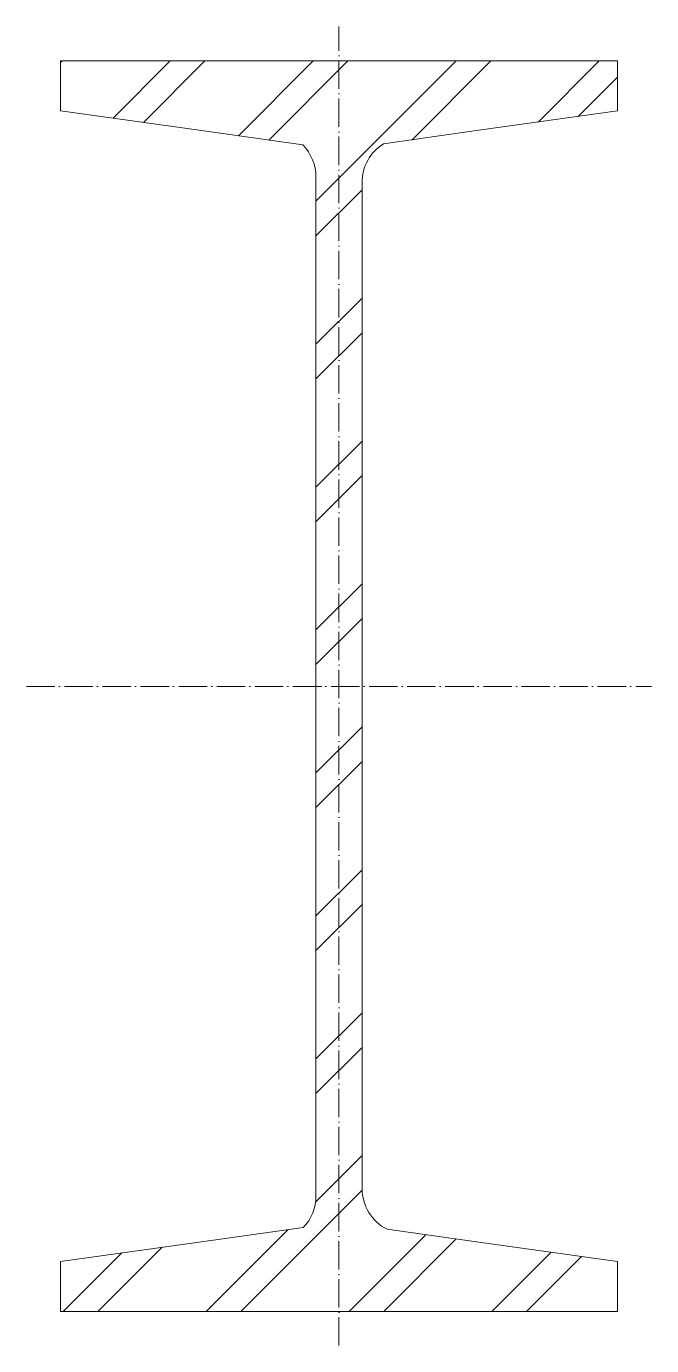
# Model space of a CAD drawing. Header units: metres. Extents: x -55 to 55, y -75 to 157.
import ezdxf

# ---------------------------------------------------------------- set-up
doc = ezdxf.new("R2010")
doc.units = ezdxf.units.M
doc.linetypes.add('MV_hartlijn_staal', pattern=[6.6, 5, -0.8, 0, -0.8])
doc.layers.add('A-DETL-GENF', color=92, linetype='Continuous', lineweight=18)

# ---------------------------------------------------------------- blocks, each defined once
blk = doc.blocks.new('28 Staalprofielen NP-profiel - NP 22-4448325-00_0 Basismaterialen')
at = {"layer": 'A-DETL-GENF', "lineweight": 13}
h = blk.add_hatch(dxfattribs=at)
h.set_pattern_fill('FP_497', color=256, style=0, pattern_type=2)
h.set_pattern_definition([(225, (74.778, -1837.974), (12.57236, -12.57236), []), (225, (74.778, -1857.024), (12.57236, -12.57236), [])])
h.paths.add_polyline_path([(-49, 150.68), (-49, 141.89), (-6.38, 135.93), (-5.12, 134.26), (-4.32, 132.32), (-4.05, 130.24), (-4.05, -48.96), (-4.31, -50.99), (-5.07, -52.9), (-6.29, -54.55), (-49, -60.53), (-49, -69.32), (49, -69.32), (49, -60.53), (8.48, -54.86), (6.99, -53.88), (5.75, -52.6), (4.82, -51.09), (4.25, -49.41), (4.05, -47.64), (4.05, 129.27), (4.31, 131.29), (5.06, 133.19), (6.27, 134.84), (7.84, 136.13), (49, 141.89), (49, 150.68)])
at = {"layer": 'A-DETL-GENF', "linetype": 'MV_hartlijn_staal', "lineweight": 13}
for p, q in [((0, -75.32), (0, 156.77)), ((-55, 40.66), (55, 40.66))]:
    blk.add_line(p, q, dxfattribs=at)
at = {"layer": 'A-DETL-GENF'}
for p, q in [((49, 150.68), (-49, 150.68)), ((-49, 150.68), (-49, 141.89)), ((49, 150.68), (-49, 150.68)), ((-49, 150.68), (-49, 141.89)), ((49, 141.89), (49, 150.68)), ((49, 150.68), (49, 141.89)), ((-49, 141.89), (-24.63, 138.48)), ((-49, 141.89), (-24.63, 138.48)), ((24.63, 138.48), (49, 141.89)), ((49, 141.89), (24.63, 138.48)), ((-24.63, 138.48), (-6.38, 135.93)), ((-24.63, 138.48), (-6.38, 135.93)), ((7.84, 136.13), (24.63, 138.48)), ((24.63, 138.48), (7.84, 136.13)), ((-4.05, 130.24), (-4.05, -48.96)), ((-4.05, -48.96), (-4.05, 130.24)), ((4.05, -47.64), (4.05, 129.27)), ((4.05, -47.64), (4.05, 129.27)), ((-6.29, -54.55), (-24.63, -57.12)), ((-24.63, -57.12), (-6.29, -54.55)), ((24.63, -57.12), (8.48, -54.86)), ((24.63, -57.12), (8.48, -54.86)), ((-24.63, -57.12), (-49, -60.53)), ((-49, -60.53), (-24.63, -57.12)), ((49, -60.53), (24.63, -57.12)), ((49, -60.53), (24.63, -57.12)), ((-49, -60.53), (-49, -69.32)), ((-49, -69.32), (-49, -60.53)), ((49, -69.32), (49, -60.53)), ((49, -69.32), (49, -60.53)), ((-49, -69.32), (49, -69.32)), ((49, -69.32), (-49, -69.32))]:
    blk.add_line(p, q, dxfattribs=at)
for centre, start, end in [((-12.15, 130.24), 0, 44.5803), ((-12.15, 130.24), 360, 44.5803), ((12.15, 129.27), 122.1077, 180), ((12.15, 129.27), 122.1077, 180), ((12.15, -47.64), 180, 243.0214), ((12.15, -47.64), 180, 243.0214), ((-12.15, -48.96), 316.3114, 360), ((-12.15, -48.96), 316.3114, 0)]:
    blk.add_arc(centre, 8.1, start, end, dxfattribs=at)

msp = doc.modelspace()

# ---------------------------------------------------------------- block references
msp.add_blockref('28 Staalprofielen NP-profiel - NP 22-4448325-00_0 Basismaterialen', (0, 0))

doc.saveas('drawing.dxf')
